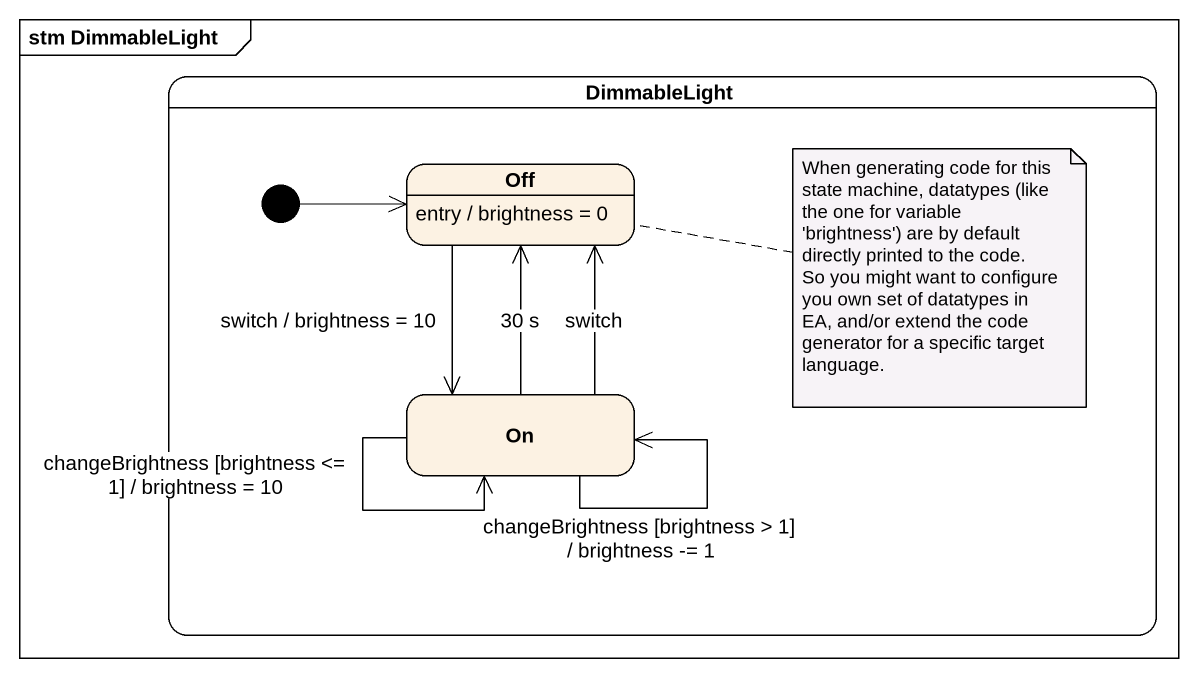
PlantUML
@startuml
mainframe stm DimmableLight
hide empty description
state DimmableLight {
  state Off
  Off : entry / brightness = 0
  state "On" as On_
  [*] -right-> Off
}
Off --> On_ : switch / brightness = 10
On_ -up-> Off : switch
On_ -up-> Off : 30 s
On_ --> On_ : changeBrightness [brightness > 1] / brightness -= 1
On_ --> On_ : changeBrightness [brightness <= 1] / brightness = 10
note right of Off
  When generating code for this state machine, datatypes (like the one for variable 'brightness') are by default directly printed to the code.
  So you might want to configure you own set of datatypes in EA, and/or extend the code generator for a specific target language.
end note
@enduml
